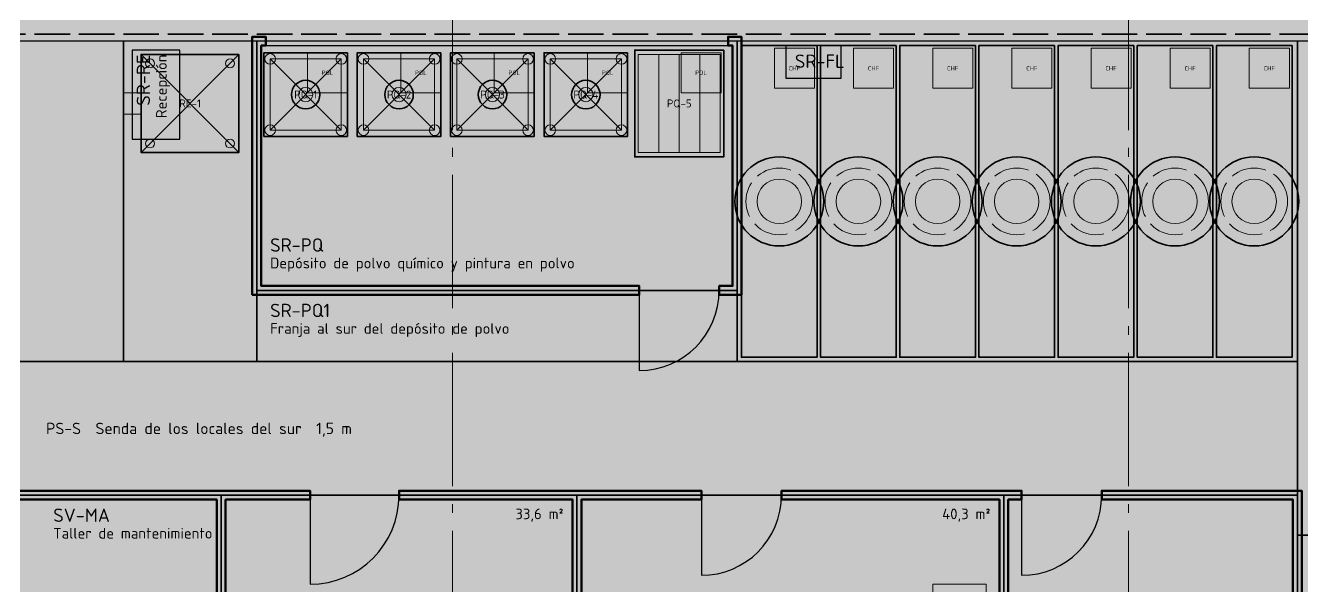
# Model space of a CAD drawing. Header units: millimetres. Extents: x 0 to 1189, y 0 to 841.
# Drawn here: x 187 to 330.6, y 293.8 to 356.8 of the extents above; entities that cross this region are included whole.
import ezdxf
from ezdxf.enums import TextEntityAlignment as Align

# ---------------------------------------------------------------- set-up
doc = ezdxf.new("R2010")
doc.units = ezdxf.units.MM
doc.linetypes.add('IRAM-E-TRAZOS', pattern=[5, 4, -1])
doc.linetypes.add('IRAM-F-TRAZO-PUNTO', pattern=[20, 15, -2, 1, -2])
for name, color, linetype, lineweight in [('A-ABERTURA', 7, 'CONTINUOUS', 25), ('A-EJE', 1, 'IRAM-F-TRAZO-PUNTO', 18), ('A-EQUIPO-FINO', 8, 'CONTINUOUS', 13), ('A-EQUIPO-OCULTO', 8, 'IRAM-E-TRAZOS', 13), ('A-EQUIPO-RELLENO', 9, 'CONTINUOUS', 13), ('A-RELLENO', 9, 'CONTINUOUS', 13), ('A-SECTOR', 1, 'CONTINUOUS', 25), ('A-SECTOR-TXT', 1, 'CONTINUOUS', 25), ('A-TABIQUE', 7, 'CONTINUOUS', 50), ('A-TEXTO', 7, 'CONTINUOUS', 18)]:
    doc.layers.add(name, color=color, linetype=linetype, lineweight=lineweight)
for name, color, linetype, lineweight, true_color in [('A-EQUIPO', 30, 'CONTINUOUS', 35, 0xe67800), ('A-MOBILIARIO', 8, 'CONTINUOUS', 18, 0x50505a), ('A-PASILLO', 2, 'IRAM-E-TRAZOS', 35, 0xd7a500), ('A-SENDA', 2, 'CONTINUOUS', 25, 0xd7a500)]:
    doc.layers.add(name, color=color, linetype=linetype, lineweight=lineweight, true_color=true_color)
doc.styles.add('ISO3098', font='isocpeur.ttf')

msp = doc.modelspace()

# ---------------------------------------------------------------- hatches: boundary and pattern name
at = {"layer": 'A-EQUIPO-RELLENO', "true_color": 0xeeeeee}
h = msp.add_hatch(color=7, dxfattribs=at)
h.dxf.hatch_style = 1
h.paths.add_polyline_path([(211, 353.5), (200, 353.5), (200, 342.5), (211, 342.5)])
at = {"layer": 'A-EQUIPO-RELLENO', "true_color": 0xfaeec8}
h = msp.add_hatch(color=7, dxfattribs=at)
h.dxf.hatch_style = 1
h.paths.add_polyline_path([(223.2, 353.7), (213.8, 353.7), (213.8, 344.3), (223.2, 344.3)])
h = msp.add_hatch(color=7, dxfattribs=at)
h.dxf.hatch_style = 1
h.paths.add_polyline_path([(233.7, 353.7), (224.3, 353.7), (224.3, 344.3), (233.7, 344.3)])
h = msp.add_hatch(color=7, dxfattribs=at)
h.dxf.hatch_style = 1
h.paths.add_polyline_path([(244.2, 353.7), (234.8, 353.7), (234.8, 344.3), (244.2, 344.3)])
h = msp.add_hatch(color=7, dxfattribs=at)
h.dxf.hatch_style = 1
h.paths.add_polyline_path([(254.7, 353.7), (245.3, 353.7), (245.3, 344.3), (254.7, 344.3)])
at = {"layer": 'A-EQUIPO-RELLENO', "true_color": 0xeedec0}
h = msp.add_hatch(color=7, dxfattribs=at)
h.dxf.hatch_style = 1
h.paths.add_polyline_path([(265.1, 353.5), (255.9, 353.5), (255.9, 342.5), (265.1, 342.5)])
at = {"layer": 'A-EQUIPO-RELLENO', "true_color": 0xcdd0d4}
h = msp.add_hatch(color=7, dxfattribs=at)
h.dxf.hatch_style = 1
h.paths.add_polyline_path([(200, 349.2), (198, 349.2), (198, 346.8), (200, 346.8)])
at = {"layer": 'A-EQUIPO-RELLENO', "true_color": 0xe1e6ec}
h = msp.add_hatch(color=7, dxfattribs=at)
h.dxf.hatch_style = 1
h.paths.add_polyline_path([(266.75, 337), (266.92, 335.706), (267.42, 334.5), (268.214, 333.464), (269.25, 332.67), (270.456, 332.17), (271.75, 332), (273.044, 332.17), (274.25, 332.67), (275.286, 333.464), (276.08, 334.5), (276.58, 335.706), (276.75, 337), (276.58, 338.294), (276.08, 339.5), (275.286, 340.536), (274.25, 341.33), (273.044, 341.83), (271.75, 342), (270.456, 341.83), (269.25, 341.33), (268.214, 340.536), (267.42, 339.5), (266.92, 338.294)])
h = msp.add_hatch(color=7, dxfattribs=at)
h.dxf.hatch_style = 1
h.paths.add_polyline_path([(275.65, 337), (275.82, 335.706), (276.32, 334.5), (277.114, 333.464), (278.15, 332.67), (279.356, 332.17), (280.65, 332), (281.944, 332.17), (283.15, 332.67), (284.186, 333.464), (284.98, 334.5), (285.48, 335.706), (285.65, 337), (285.48, 338.294), (284.98, 339.5), (284.186, 340.536), (283.15, 341.33), (281.944, 341.83), (280.65, 342), (279.356, 341.83), (278.15, 341.33), (277.114, 340.536), (276.32, 339.5), (275.82, 338.294)])
h = msp.add_hatch(color=7, dxfattribs=at)
h.dxf.hatch_style = 1
h.paths.add_polyline_path([(284.55, 337), (284.72, 335.706), (285.22, 334.5), (286.014, 333.464), (287.05, 332.67), (288.256, 332.17), (289.55, 332), (290.844, 332.17), (292.05, 332.67), (293.086, 333.464), (293.88, 334.5), (294.38, 335.706), (294.55, 337), (294.38, 338.294), (293.88, 339.5), (293.086, 340.536), (292.05, 341.33), (290.844, 341.83), (289.55, 342), (288.256, 341.83), (287.05, 341.33), (286.014, 340.536), (285.22, 339.5), (284.72, 338.294)])
h = msp.add_hatch(color=7, dxfattribs=at)
h.dxf.hatch_style = 1
h.paths.add_polyline_path([(293.45, 337), (293.62, 335.706), (294.12, 334.5), (294.914, 333.464), (295.95, 332.67), (297.156, 332.17), (298.45, 332), (299.744, 332.17), (300.95, 332.67), (301.986, 333.464), (302.78, 334.5), (303.28, 335.706), (303.45, 337), (303.28, 338.294), (302.78, 339.5), (301.986, 340.536), (300.95, 341.33), (299.744, 341.83), (298.45, 342), (297.156, 341.83), (295.95, 341.33), (294.914, 340.536), (294.12, 339.5), (293.62, 338.294)])
h = msp.add_hatch(color=7, dxfattribs=at)
h.dxf.hatch_style = 1
h.paths.add_polyline_path([(302.35, 337), (302.52, 335.706), (303.02, 334.5), (303.814, 333.464), (304.85, 332.67), (306.056, 332.17), (307.35, 332), (308.644, 332.17), (309.85, 332.67), (310.886, 333.464), (311.68, 334.5), (312.18, 335.706), (312.35, 337), (312.18, 338.294), (311.68, 339.5), (310.886, 340.536), (309.85, 341.33), (308.644, 341.83), (307.35, 342), (306.056, 341.83), (304.85, 341.33), (303.814, 340.536), (303.02, 339.5), (302.52, 338.294)])
h = msp.add_hatch(color=7, dxfattribs=at)
h.dxf.hatch_style = 1
h.paths.add_polyline_path([(311.25, 337), (311.42, 335.706), (311.92, 334.5), (312.714, 333.464), (313.75, 332.67), (314.956, 332.17), (316.25, 332), (317.544, 332.17), (318.75, 332.67), (319.786, 333.464), (320.58, 334.5), (321.08, 335.706), (321.25, 337), (321.08, 338.294), (320.58, 339.5), (319.786, 340.536), (318.75, 341.33), (317.544, 341.83), (316.25, 342), (314.956, 341.83), (313.75, 341.33), (312.714, 340.536), (311.92, 339.5), (311.42, 338.294)])
h = msp.add_hatch(color=7, dxfattribs=at)
h.dxf.hatch_style = 1
h.paths.add_polyline_path([(320.15, 337), (320.32, 335.706), (320.82, 334.5), (321.614, 333.464), (322.65, 332.67), (323.856, 332.17), (325.15, 332), (326.444, 332.17), (327.65, 332.67), (328.686, 333.464), (329.48, 334.5), (329.98, 335.706), (330.15, 337), (329.98, 338.294), (329.48, 339.5), (328.686, 340.536), (327.65, 341.33), (326.444, 341.83), (325.15, 342), (323.856, 341.83), (322.65, 341.33), (321.614, 340.536), (320.82, 339.5), (320.32, 338.294)])
at = {"layer": 'A-EQUIPO-RELLENO', "true_color": 0xeeeeee}
h = msp.add_hatch(color=7, dxfattribs=at)
h.dxf.hatch_style = 1
h.paths.add_polyline_path([(289, 294), (289, 288), (295, 288), (295, 294)])
at = {"layer": 'A-RELLENO', "true_color": 0xe2e2e2}
h = msp.add_hatch(color=7, dxfattribs=at)
h.dxf.hatch_style = 1
h.paths.add_polyline_path([(83, 355), (843, 355), (843, 405), (83, 405)])
at = {"layer": 'A-RELLENO', "true_color": 0xfff4b4}
h = msp.add_hatch(color=7, dxfattribs=at)
h.dxf.hatch_style = 1
h.paths.add_polyline_path([(183, 319), (198, 319), (198, 355), (183, 355)])
at = {"layer": 'A-RELLENO', "true_color": 0xcde1f5}
h = msp.add_hatch(color=7, dxfattribs=at)
h.dxf.hatch_style = 1
h.paths.add_polyline_path([(198, 319), (213, 319), (213, 355), (198, 355)])
h = msp.add_hatch(color=7, dxfattribs=at)
h.dxf.hatch_style = 1
h.paths.add_polyline_path([(213, 327), (267, 327), (267, 355), (213, 355)])
h = msp.add_hatch(color=7, dxfattribs=at)
h.dxf.hatch_style = 1
h.paths.add_polyline_path([(267, 319), (330, 319), (330, 355), (267, 355)])
at = {"layer": 'A-RELLENO', "true_color": 0xf8d9c0}
h = msp.add_hatch(color=7, dxfattribs=at)
h.dxf.hatch_style = 1
h.paths.add_polyline_path([(330, 299.5), (485.5, 299.5), (485.5, 355), (330, 355)])
at = {"layer": 'A-RELLENO', "true_color": 0xe7787a}
h = msp.add_hatch(color=7, dxfattribs=at)
h.dxf.hatch_style = 1
h.paths.add_polyline_path([(218.7, 349.2), (223.2, 349.2), (223.2, 353.7), (218.7, 353.7)])
h = msp.add_hatch(color=7, dxfattribs=at)
h.dxf.hatch_style = 1
h.paths.add_polyline_path([(229.2, 349.2), (233.7, 349.2), (233.7, 353.7), (229.2, 353.7)])
h = msp.add_hatch(color=7, dxfattribs=at)
h.dxf.hatch_style = 1
h.paths.add_polyline_path([(239.7, 349.2), (244.2, 349.2), (244.2, 353.7), (239.7, 353.7)])
h = msp.add_hatch(color=7, dxfattribs=at)
h.dxf.hatch_style = 1
h.paths.add_polyline_path([(250.2, 349.2), (254.7, 349.2), (254.7, 353.7), (250.2, 353.7)])
h = msp.add_hatch(color=7, dxfattribs=at)
h.dxf.hatch_style = 1
h.paths.add_polyline_path([(260.7, 349.2), (265.2, 349.2), (265.2, 353.7), (260.7, 353.7)])
at = {"layer": 'A-RELLENO', "true_color": 0xaf907f}
h = msp.add_hatch(color=7, dxfattribs=at)
h.dxf.hatch_style = 1
h.paths.add_polyline_path([(271.2, 349.7), (275.7, 349.7), (275.7, 354.2), (271.2, 354.2)])
h = msp.add_hatch(color=7, dxfattribs=at)
h.dxf.hatch_style = 1
h.paths.add_polyline_path([(280.1, 349.7), (284.6, 349.7), (284.6, 354.2), (280.1, 354.2)])
h = msp.add_hatch(color=7, dxfattribs=at)
h.dxf.hatch_style = 1
h.paths.add_polyline_path([(289, 349.7), (293.5, 349.7), (293.5, 354.2), (289, 354.2)])
h = msp.add_hatch(color=7, dxfattribs=at)
h.dxf.hatch_style = 1
h.paths.add_polyline_path([(297.9, 349.7), (302.4, 349.7), (302.4, 354.2), (297.9, 354.2)])
h = msp.add_hatch(color=7, dxfattribs=at)
h.dxf.hatch_style = 1
h.paths.add_polyline_path([(306.8, 349.7), (311.3, 349.7), (311.3, 354.2), (306.8, 354.2)])
h = msp.add_hatch(color=7, dxfattribs=at)
h.dxf.hatch_style = 1
h.paths.add_polyline_path([(315.7, 349.7), (320.2, 349.7), (320.2, 354.2), (315.7, 354.2)])
h = msp.add_hatch(color=7, dxfattribs=at)
h.dxf.hatch_style = 1
h.paths.add_polyline_path([(324.6, 349.7), (329.1, 349.7), (329.1, 354.2), (324.6, 354.2)])
at = {"layer": 'A-RELLENO', "true_color": 0xcde1f5}
h = msp.add_hatch(color=7, dxfattribs=at)
h.dxf.hatch_style = 1
h.paths.add_polyline_path([(213, 319), (267, 319), (267, 327), (213, 327)])
at = {"layer": 'A-RELLENO', "true_color": 0xfff4b4}
h = msp.add_hatch(color=7, dxfattribs=at)
h.dxf.hatch_style = 1
h.paths.add_polyline_path([(83, 304), (330, 304), (330, 319), (83, 319)])
at = {"layer": 'A-RELLENO', "true_color": 0xe4e4e4}
h = msp.add_hatch(color=7, dxfattribs=at)
h.dxf.hatch_style = 1
h.paths.add_polyline_path([(133, 220), (209, 220), (209, 304), (133, 304)])
h = msp.add_hatch(color=7, dxfattribs=at)
h.dxf.hatch_style = 1
h.paths.add_polyline_path([(209, 220), (249, 220), (249, 304), (209, 304)])
h = msp.add_hatch(color=7, dxfattribs=at)
h.dxf.hatch_style = 1
h.paths.add_polyline_path([(249, 220), (297, 220), (297, 304), (249, 304)])
h = msp.add_hatch(color=7, dxfattribs=at)
h.dxf.hatch_style = 1
h.paths.add_polyline_path([(297, 220), (330, 220), (330, 304), (297, 304)])
h = msp.add_hatch(color=7, dxfattribs=at)
h.dxf.hatch_style = 1
h.paths.add_polyline_path([(330, 256), (367, 256), (367, 299.5), (330, 299.5)])
at = {"layer": 'A-SECTOR-TXT', "true_color": 0xffffff}
h = msp.add_hatch(color=7, dxfattribs=at)
h.dxf.hatch_style = 1
h.paths.add_polyline_path([(204.35, 343.995), (204.35, 354), (199, 354), (199, 343.995)])
h = msp.add_hatch(color=7, dxfattribs=at)
h.dxf.hatch_style = 1
h.paths.add_polyline_path([(272.5, 350.825), (278.725, 350.825), (278.725, 354.5), (272.5, 354.5)])
at = {"layer": 'A-TABIQUE', "true_color": 0x6e6e6e}
h = msp.add_hatch(color=7, dxfattribs=at)
h.dxf.hatch_style = 1
h.paths.add_polyline_path([(212.5, 326.5), (212.5, 355.5), (214, 355.5), (214, 354.5), (213.5, 354.5), (213.5, 327.5), (256, 327.5), (256, 326.5)])
h = msp.add_hatch(color=7, dxfattribs=at)
h.dxf.hatch_style = 1
h.paths.add_polyline_path([(265, 326.5), (265, 327.5), (266.5, 327.5), (266.5, 354.5), (266, 354.5), (266, 355.5), (267.5, 355.5), (267.5, 326.5)])
h = msp.add_hatch(color=7, dxfattribs=at)
h.dxf.hatch_style = 1
h.paths.add_polyline_path([(209.5, 304.5), (219, 304.5), (219, 303.5), (209.5, 303.5), (209.5, 220.5), (248.5, 220.5), (248.5, 303.5), (229, 303.5), (229, 304.5), (248.5, 304.5), (249.5, 304.5), (263, 304.5), (263, 303.5), (249.5, 303.5), (249.5, 220.5), (296.5, 220.5), (296.5, 303.5), (272, 303.5), (272, 304.5), (296.5, 304.5), (297.5, 304.5), (299, 304.5), (299, 303.5), (297.5, 303.5), (297.5, 220.5), (329.5, 220.5), (329.5, 256.5), (329.5, 303.5), (308, 303.5), (308, 304.5), (330.5, 304.5), (330.5, 256.5), (367.5, 256.5), (367.5, 241), (366.5, 241), (366.5, 255.5), (330.5, 255.5), (330.5, 220.5), (366.5, 220.5), (366.5, 232), (367.5, 232), (367.5, 219.5), (330.5, 219.5), (329.5, 219.5), (297.5, 219.5), (296.5, 219.5), (249.5, 219.5), (248.5, 219.5), (209.5, 219.5), (208.5, 219.5), (133.5, 219.5), (132.5, 219.5), (82.5, 219.5), (82.5, 271.5), (82.5, 272.5), (82.5, 304.5), (97, 304.5), (97, 303.5), (83.5, 303.5), (83.5, 272.5), (132.5, 272.5), (132.5, 303.5), (106, 303.5), (106, 304.5), (132.5, 304.5), (133.5, 304.5), (163, 304.5), (163, 303.5), (133.5, 303.5), (133.5, 272.5), (133.5, 271.5), (133.5, 268), (132.5, 268), (132.5, 271.5), (83.5, 271.5), (83.5, 220.5), (132.5, 220.5), (132.5, 258), (133.5, 258), (133.5, 220.5), (208.5, 220.5), (208.5, 303.5), (179, 303.5), (179, 304.5), (208.5, 304.5)])

# ---------------------------------------------------------------- linework, layer by layer
at = {"layer": 'A-ABERTURA'}
for p, q in [((214, 354.5), (266, 354.5)), ((256, 327), (256, 318)), ((219, 304), (219, 294)), ((263, 304), (263, 295)), ((299, 304), (299, 295))]:
    msp.add_line(p, q, dxfattribs=at)
for centre, radius in [((256, 327), 9), ((219, 304), 10), ((263, 304), 9), ((299, 304), 9)]:
    msp.add_arc(centre, radius, 270, 360, dxfattribs=at)
at = {"layer": 'A-EJE'}
for p, q in [((235, 185), (235, 696)), ((311, 185), (311, 696))]:
    msp.add_line(p, q, dxfattribs=at)
at = {"layer": 'A-EQUIPO'}
for points in [[(211, 353.5), (200, 353.5), (200, 342.5), (211, 342.5)], [(223.2, 353.7), (213.8, 353.7), (213.8, 344.3), (223.2, 344.3)], [(233.7, 353.7), (224.3, 353.7), (224.3, 344.3), (233.7, 344.3)], [(244.2, 353.7), (234.8, 353.7), (234.8, 344.3), (244.2, 344.3)], [(254.7, 353.7), (245.3, 353.7), (245.3, 344.3), (254.7, 344.3)], [(265.5, 354), (255.5, 354), (255.5, 342), (265.5, 342)], [(276, 354.5), (267.5, 354.5), (267.5, 319.5), (276, 319.5)], [(284.9, 354.5), (276.4, 354.5), (276.4, 319.5), (284.9, 319.5)], [(293.8, 354.5), (285.3, 354.5), (285.3, 319.5), (293.8, 319.5)], [(302.7, 354.5), (294.2, 354.5), (294.2, 319.5), (302.7, 319.5)], [(311.6, 354.5), (303.1, 354.5), (303.1, 319.5), (311.6, 319.5)], [(320.5, 354.5), (312, 354.5), (312, 319.5), (320.5, 319.5)], [(329.4, 354.5), (320.9, 354.5), (320.9, 319.5), (329.4, 319.5)]]:
    msp.add_lwpolyline(points, close=True, dxfattribs=at)
for centre, radius in [((218.5, 349), 1.6), ((229, 349), 1.6), ((239.5, 349), 1.6), ((250, 349), 1.6), ((271.75, 337), 5), ((280.65, 337), 5), ((289.55, 337), 5), ((298.45, 337), 5), ((307.35, 337), 5), ((316.25, 337), 5), ((325.15, 337), 5)]:
    msp.add_circle(centre, radius, dxfattribs=at)
at = {"layer": 'A-EQUIPO-FINO'}
for p, q in [((211, 353.5), (200, 342.5)), ((211, 342.5), (200, 353.5)), ((258.2, 353.5), (258.2, 342.5)), ((260.5, 353.5), (260.5, 342.5)), ((262.8, 353.5), (262.8, 342.5)), ((222.5, 353), (214.5, 345)), ((222.5, 345), (214.5, 353)), ((233, 353), (225, 345)), ((233, 345), (225, 353)), ((243.5, 353), (235.5, 345)), ((243.5, 345), (235.5, 353)), ((254, 353), (246, 345)), ((254, 345), (246, 353))]:
    msp.add_line(p, q, dxfattribs=at)
for points in [[(218.7, 349.2), (223.2, 349.2), (223.2, 353.7), (218.7, 353.7)], [(229.2, 349.2), (233.7, 349.2), (233.7, 353.7), (229.2, 353.7)], [(239.7, 349.2), (244.2, 349.2), (244.2, 353.7), (239.7, 353.7)], [(250.2, 349.2), (254.7, 349.2), (254.7, 353.7), (250.2, 353.7)], [(265.1, 353.5), (255.9, 353.5), (255.9, 342.5), (265.1, 342.5)], [(260.7, 349.2), (265.2, 349.2), (265.2, 353.7), (260.7, 353.7)], [(271.2, 349.7), (275.7, 349.7), (275.7, 354.2), (271.2, 354.2)], [(280.1, 349.7), (284.6, 349.7), (284.6, 354.2), (280.1, 354.2)], [(289, 349.7), (293.5, 349.7), (293.5, 354.2), (289, 354.2)], [(297.9, 349.7), (302.4, 349.7), (302.4, 354.2), (297.9, 354.2)], [(306.8, 349.7), (311.3, 349.7), (311.3, 354.2), (306.8, 354.2)], [(315.7, 349.7), (320.2, 349.7), (320.2, 354.2), (315.7, 354.2)], [(324.6, 349.7), (329.1, 349.7), (329.1, 354.2), (324.6, 354.2)], [(222.5, 353), (214.5, 353), (214.5, 345), (222.5, 345)], [(233, 353), (225, 353), (225, 345), (233, 345)], [(243.5, 353), (235.5, 353), (235.5, 345), (243.5, 345)], [(254, 353), (246, 353), (246, 345), (254, 345)], [(200, 349.2), (198, 349.2), (198, 346.8), (200, 346.8)]]:
    msp.add_lwpolyline(points, close=True, dxfattribs=at)
for centre, radius in [((214.5, 353), 0.6), ((222.5, 353), 0.6), ((225, 353), 0.6), ((233, 353), 0.6), ((235.5, 353), 0.6), ((243.5, 353), 0.6), ((246, 353), 0.6), ((254, 353), 0.6), ((201, 352.5), 0.5), ((210, 352.5), 0.5), ((218.5, 349), 0.8), ((229, 349), 0.8), ((239.5, 349), 0.8), ((250, 349), 0.8), ((214.5, 345), 0.6), ((222.5, 345), 0.6), ((225, 345), 0.6), ((233, 345), 0.6), ((235.5, 345), 0.6), ((243.5, 345), 0.6), ((246, 345), 0.6), ((254, 345), 0.6), ((201, 343.5), 0.5), ((210, 343.5), 0.5), ((271.75, 337), 2.5), ((280.65, 337), 2.5), ((289.55, 337), 2.5), ((298.45, 337), 2.5), ((307.35, 337), 2.5), ((316.25, 337), 2.5), ((325.15, 337), 2.5)]:
    msp.add_circle(centre, radius, dxfattribs=at)
at = {"layer": 'A-EQUIPO-OCULTO'}
for centre in [(271.75, 337), (280.65, 337), (289.55, 337), (298.45, 337), (307.35, 337), (316.25, 337), (325.15, 337)]:
    msp.add_circle(centre, 3.75, dxfattribs=at)
at = {"layer": 'A-MOBILIARIO'}
msp.add_lwpolyline([(289, 294), (289, 288), (295, 288), (295, 294)], close=True, dxfattribs=at)
at = {"layer": 'A-PASILLO'}
msp.add_line((83, 355.8), (843, 355.8), dxfattribs=at)
at = {"layer": 'A-SECTOR'}
for points in [[(198, 319), (213, 319), (213, 355), (198, 355)], [(213, 327), (267, 327), (267, 355), (213, 355)], [(267, 319), (330, 319), (330, 355), (267, 355)], [(330, 299.5), (485.5, 299.5), (485.5, 355), (330, 355)], [(213, 319), (267, 319), (267, 327), (213, 327)], [(133, 220), (209, 220), (209, 304), (133, 304)], [(209, 220), (249, 220), (249, 304), (209, 304)], [(249, 220), (297, 220), (297, 304), (249, 304)], [(297, 220), (330, 220), (330, 304), (297, 304)], [(330, 256), (367, 256), (367, 299.5), (330, 299.5)]]:
    msp.add_lwpolyline(points, close=True, dxfattribs=at)
at = {"layer": 'A-SECTOR-TXT'}
for points in [[(204.35, 343.995), (204.35, 354), (199, 354), (199, 343.995)], [(272.5, 350.825), (278.725, 350.825), (278.725, 354.5), (272.5, 354.5)]]:
    msp.add_lwpolyline(points, close=True, dxfattribs=at)
at = {"layer": 'A-SENDA'}
for points in [[(183, 319), (198, 319), (198, 355), (183, 355)], [(83, 304), (330, 304), (330, 319), (83, 319)]]:
    msp.add_lwpolyline(points, close=True, dxfattribs=at)
at = {"layer": 'A-TABIQUE'}
for points in [[(212.5, 326.5), (212.5, 355.5), (214, 355.5), (214, 354.5), (213.5, 354.5), (213.5, 327.5), (256, 327.5), (256, 326.5)], [(265, 326.5), (265, 327.5), (266.5, 327.5), (266.5, 354.5), (266, 354.5), (266, 355.5), (267.5, 355.5), (267.5, 326.5)]]:
    msp.add_lwpolyline(points, close=True, dxfattribs=at)
for points in [[(179, 304.5), (208.5, 304.5), (209.5, 304.5), (219, 304.5), (219, 303.5), (209.5, 303.5), (209.5, 220.5)], [(248.5, 220.5), (248.5, 303.5), (229, 303.5), (229, 304.5), (248.5, 304.5), (249.5, 304.5), (263, 304.5), (263, 303.5), (249.5, 303.5), (249.5, 220.5)], [(296.5, 220.5), (296.5, 303.5), (272, 303.5), (272, 304.5), (296.5, 304.5), (297.5, 304.5), (299, 304.5), (299, 303.5), (297.5, 303.5), (297.5, 220.5)], [(329.5, 256.5), (329.5, 303.5), (308, 303.5), (308, 304.5), (330.5, 304.5), (330.5, 256.5)], [(133.5, 220.5), (208.5, 220.5), (208.5, 303.5), (179, 303.5)]]:
    msp.add_lwpolyline(points, dxfattribs=at)

# ---------------------------------------------------------------- texts
at = {"layer": 'A-SECTOR-TXT', "style": 'ISO3098'}
for s, height, p in [('SR-RE', 1.5, (199.5, 353.5)), ('Recepción', 1.2, (201.675, 353.5))]:
    msp.add_text(s, height=height, rotation=90, dxfattribs=at).set_placement(p, align=Align.TOP_RIGHT)
for s, height, p in [('SR-FL', 1.5, (273.5, 353.5)), ('SR-PQ', 1.5, (214.5, 332.85)), ('Depósito de polvo químico y pintura en polvo', 1.2, (214.5, 330.675)), ('SR-PQ1', 1.5, (214.5, 325.5)), ('Franja al sur del depósito de polvo', 1.2, (214.5, 323.325)), ('SV-MA', 1.5, (190.112, 302.5)), ('Taller de mantenimiento', 1.2, (190.112, 300.325))]:
    msp.add_text(s, height=height, dxfattribs=at).set_placement(p, align=Align.TOP_LEFT)
for s, p in [('33,6 m²', (247.5, 302.5)), ('40,3 m²', (295.5, 302.5))]:
    msp.add_text(s, height=1.2, dxfattribs=at).set_placement(p, align=Align.TOP_RIGHT)
at = {"layer": 'A-TEXTO', "style": 'ISO3098'}
for s, height, p in [('CHF', 0.495, (273.45, 351.95)), ('CHF', 0.495, (282.35, 351.95)), ('CHF', 0.495, (291.25, 351.95)), ('CHF', 0.495, (300.15, 351.95)), ('CHF', 0.495, (309.05, 351.95)), ('CHF', 0.495, (317.95, 351.95)), ('CHF', 0.495, (326.85, 351.95)), ('POL', 0.495, (220.95, 351.45)), ('POL', 0.495, (231.45, 351.45)), ('POL', 0.495, (241.95, 351.45)), ('POL', 0.495, (252.45, 351.45)), ('POL', 0.495, (262.95, 351.45)), ('PQ-1', 0.9, (218.5, 349)), ('PQ-2', 0.9, (229, 349)), ('PQ-3', 0.9, (239.5, 349)), ('PQ-4', 0.9, (250, 349)), ('RE-1', 0.9, (205.5, 348)), ('PQ-5', 0.9, (260.5, 348)), ('PS-S  Senda de los locales del sur  1,5 m', 1.275, (206.5, 311.5))]:
    msp.add_text(s, height=height, dxfattribs=at).set_placement(p, align=Align.MIDDLE_CENTER)

doc.saveas('drawing.dxf')
